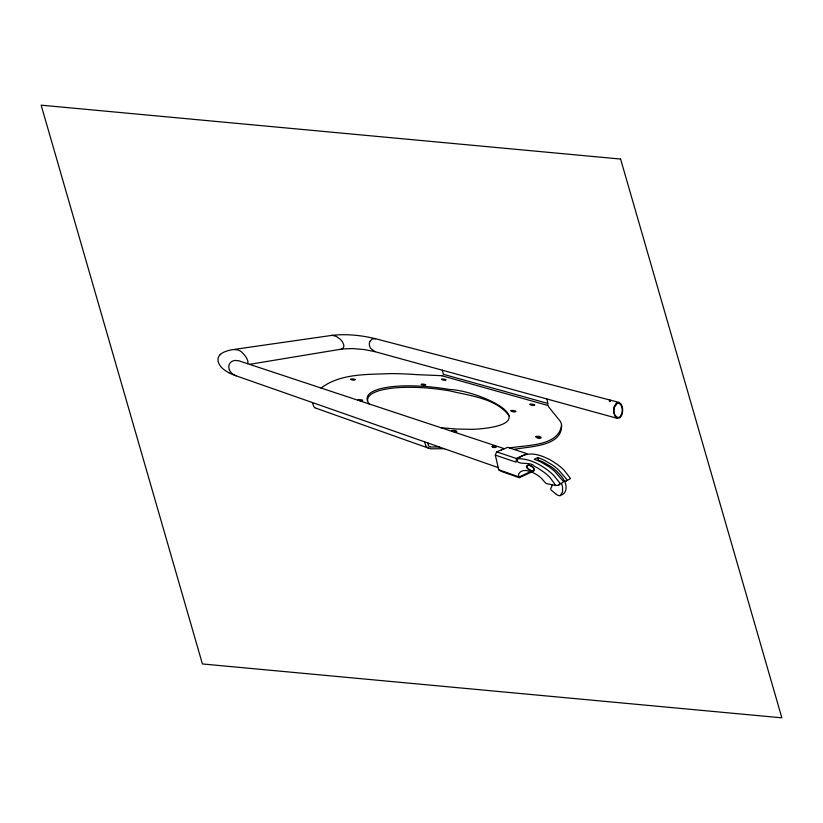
<?xml version="1.0" encoding="UTF-8"?>
<svg xmlns="http://www.w3.org/2000/svg" width="823" height="823" viewBox="0 0 823 823"><rect width="100%" height="100%" fill="white"/><g stroke="black" fill="none" stroke-linecap="round" stroke-linejoin="round"><path stroke-width="1.23" d="M517.574 458.925C514.807 466.25 531.072 460.818 534.487 466.374A33.856 21.264 23.2 0 1 538.777 468.678L544.219 472.381A41.099 25.801 23.2 0 1 550.134 477.7L555.803 485.519L556.605 485.467A6.646 4.166 23.2 0 0 558.611 484.994M516.494 458.524L516.072 462.156L495.323 455.109L496.65 451.858L507.698 447.342L527.07 453.72L516.247 458.452L496.65 451.858M441.591 379.218L441.93 379.66A2.366 1.481 23.2 0 0 442.568 379.887L442.702 379.928A5.648 3.549 23.2 0 0 445.634 380.144L445.881 379.629M531.226 472.237L519.673 477.463A2.551 1.605 23.2 0 0 519.22 477.114M369.774 341.524L372.119 338.994L375.597 338.726L618.917 402.385L621.118 404.155L622.383 407.323M247.61 363.715L247.918 362.12A13.343 8.374 23.2 0 0 247.301 359.538L246.365 357.655A20.308 12.746 23.2 0 0 243.392 353.869C238.979 347.892 231.592 349.23 225.656 351.462A29.134 18.291 23.2 0 0 220.471 354.291M510.96 410.595L511.484 411.274A3.097 1.944 23.2 0 0 512.235 411.551L512.39 411.593M621.231 414.998C618.412 421.417 612.322 413.918 614.102 409.422A29.587 18.579 23.2 0 1 614.586 407.035L617.322 403.301A2.397 1.502 23.2 0 1 618.845 403.147L620.676 404.556L621.9 407.303A26.213 16.46 23.2 0 1 621.17 414.977M621.56 415.512L619.75 417.847L617.322 418.351L374.784 351.616L364.332 349.569L352.501 348.571L342.522 348.942L249.523 364.342M421.263 384.29L421.602 384.752A2.263 1.42 23.2 0 0 422.23 384.989L422.508 385.061A5.72 3.59 23.2 0 0 425.44 385.246L425.686 384.68M519.766 477.721L519.272 477.679A5.432 3.415 23.2 0 1 518.377 477.412L501.063 471.312L498.676 469.738L495.323 455.109M529.981 404.206L530.506 404.854A3.23 2.027 23.2 0 0 531.257 405.111A5.792 3.631 23.2 0 0 534.456 405.41L534.744 404.875M219.772 355.073C215.482 359.61 219.556 366.595 224.041 369.63A20.194 12.684 23.2 0 0 226.15 371.132L228.856 372.716M219.926 354.898L220.523 354.322M321.073 388.034C340.629 373.251 367.397 374.619 390.74 373.601A302.463 189.928 23.2 0 1 416.942 374.65L441.694 375.679A2.634 1.656 23.2 0 0 442.64 375.504M564.362 480.92L564.948 481.023A2.191 1.368 23.2 0 0 566.306 480.899L566.759 480.272A2.911 1.831 23.2 0 0 566.44 479.037L558.076 469.419A48.043 30.173 23.2 0 0 552.315 464.933L544.003 460.026L537.872 457.567L534.22 459.234L540.382 461.713L548.735 466.672A48.691 30.574 23.2 0 1 554.537 471.198L562.963 480.889A2.932 1.841 23.2 0 1 563.292 482.124L558.766 484.912A5.164 3.241 23.2 0 0 559.126 484.675A4.208 2.644 23.2 0 0 559.527 484.284M566.296 480.889L570.236 478.78M519.107 477.042L530.496 471.641M533.469 470.633L533.87 468.657A5.205 3.271 23.2 0 0 532.913 467.299L532.039 466.559A5.329 3.343 23.2 0 0 530.67 465.777C528.86 463.935 524.56 465.653 527.245 468.225A7.14 4.485 23.2 0 0 528.397 469.419L531.668 471.095A2.747 1.728 23.2 0 0 532.954 471.137L533.469 470.982M537.491 460.469L538.355 460.067L543.159 462.032L551.112 466.692A40.142 25.215 23.2 0 1 556.832 471.312L561.451 476.342A32.179 20.205 23.2 0 1 563.971 480.221C567.181 485.159 567.407 493.666 560.35 495.395L562.52 491.959L562.593 487.185A25.472 15.997 23.2 0 0 561.348 483.523M341.36 349.106L342.965 348.366L343.839 346.401A9.722 6.111 23.2 0 0 343.52 344.209L342.8 342.543A15.061 9.464 23.2 0 0 340.238 339.23L336.34 336.391L332.163 335.342L234.576 349.364M495.477 447.547L493.605 447.496A3.292 2.068 23.2 0 1 492.936 447.331M331.813 335.383C346.432 333.706 361.338 335.29 375.597 338.726M513.984 449.409C528.757 446.323 562.706 446.93 561.564 424.905A19.917 12.51 23.2 0 0 560.453 421.541L548.797 407.046A16.367 10.277 23.2 0 1 548.211 405.564L441.694 375.679M509.674 447.99C525.722 444.842 558.961 446.745 561.564 424.905M439.153 446.93L431.725 447.023A3.333 2.088 23.2 0 1 430.162 446.807M444.235 448.71L432.219 448.802A6.893 4.321 23.2 0 1 429.112 448.37M454.245 432.116L454.594 432.147A6.605 4.146 23.2 0 1 455.623 432.322M441.025 427.744L456.847 429.061L472.042 429.318A143.109 89.861 23.2 0 0 477.217 429.102C549.764 423.351 480.035 390.678 449.564 389.464A191.224 120.076 23.2 0 0 419.092 386.09C406.109 385.576 392.89 385.606 380.216 388.775C374.877 390.297 365.546 393.229 367.295 400.472A12.674 7.952 23.2 0 0 369.434 404.031M609.452 400.204L610.995 400.513M609.555 400.996L610.501 401.161L609.329 400.976M555.803 485.519L546.4 483.554A4.989 3.138 23.2 0 1 545.433 482.885L541.74 478.626A23.25 14.598 23.2 0 0 537.193 474.994C532.337 471.949 522.667 467.217 518.799 473.791A12.098 7.592 23.2 0 0 518.757 476.795L498.676 469.738M618.917 402.385L616.211 403.157L614.184 406.572A32.457 20.38 23.2 0 0 613.588 410.883L614.75 415.913L617.322 418.351M374.979 351.668L370.741 348.468A10.133 6.368 23.2 0 1 369.661 346.195L369.332 344.58A15.668 9.845 23.2 0 1 369.774 341.524M504.365 448.71L238.927 360.834L235.543 360.443A10.339 6.491 23.2 0 0 232.312 361.225L231.314 361.811A14.619 9.176 23.2 0 0 229.36 369.599M498.182 467.598L235.563 375.638L232.498 373.837A10.143 6.368 23.2 0 1 230.059 371.122L229.298 369.599M315.096 407.879L428.906 448.288A4.136 2.592 23.2 0 1 425.573 445.428M530.321 465.623L527.882 465.314L527.029 466.713A4.352 2.726 23.2 0 0 527.656 468.092L527.821 468.297A5.73 3.601 23.2 0 0 529.786 469.943M530.382 465.561L532.882 467.227L534.271 469.275A3.23 2.027 23.2 0 1 533.479 470.982M529.786 469.943L531.061 470.53A2.85 1.79 23.2 0 0 533.499 470.663M355.011 379.403L354.795 380.02A5.833 3.662 23.2 0 1 351.863 379.866L351.452 379.794A1.656 1.039 23.2 0 1 350.824 379.526L350.639 379.166A4.146 2.603 23.2 0 1 354.919 379.547M362.604 400.194L362.387 400.945A6.368 4.002 23.2 0 1 360.351 401.017M515.784 411.181L515.579 411.839A5.802 3.642 23.2 0 1 512.39 411.541M556.194 494.335L551.389 490.241A3.961 2.49 23.2 0 1 550.772 489.274L550.762 488.173A10.617 6.666 23.2 0 0 551.955 484.86M559.558 482.69L553.941 475.653A46.273 29.062 23.2 0 0 546.287 469.089C537.985 463.246 528.15 458.504 517.78 458.699C526.946 451.374 537.1 453.823 546.585 458.082A36.901 23.178 23.2 0 1 551.04 460.345L556.749 463.997A44.463 27.92 23.2 0 1 564.259 470.406L570.123 477.988A4.619 2.901 23.2 0 1 570.226 478.235M509.458 416.14C496.135 398.147 470.272 395.945 449.944 390.904A188.714 118.512 23.2 0 0 416.222 387.396C403.754 387.119 391.028 387.283 378.95 390.75C374.198 392.304 366.791 395.019 367.593 401.254M312.339 402.519L313.728 406.274A6.203 3.899 23.2 0 0 314.139 407.025M424.637 441.848L425.666 445.438M427.734 442.928L428.413 445.336M442.321 370.185L443.371 374.311L547.779 403.424L546.986 398.99M451.56 431.015C452.393 429.781 457.722 430.47 456.816 432.147A3.899 2.448 23.2 0 1 455.86 432.312A6.934 4.352 23.2 0 1 454.728 432.27M537.872 457.567L538.355 460.067M547.933 404.309L547.82 403.661M314.828 407.745A1.193 0.751 23.2 0 1 314.509 407.447M622.353 407.323A29.453 18.497 23.2 0 1 621.519 415.492M235.944 375.751A32.766 20.575 23.2 0 1 228.835 372.737M428.402 445.325A2.006 1.255 23.2 0 0 429.668 446.611A2.459 1.543 23.2 0 0 430.069 446.766M560.319 495.693A3.148 1.975 23.2 0 1 556.41 494.263M559.599 482.69A2.86 1.79 23.2 0 1 559.794 483.266M501.269 449.986A9.609 6.028 23.2 0 1 503.192 449.173M495.847 446.755A1.79 1.121 23.2 0 1 496.259 447.239M491.907 446.447A2.51 1.574 23.2 0 1 495.353 446.591M537.933 437.898A7.109 4.465 23.2 0 1 539.569 438.145M441.663 379.28A4.105 2.582 23.2 0 1 445.747 379.732M492.926 447.259A1.379 0.864 23.2 0 1 492.329 447.054M511.062 410.687A4.362 2.736 23.2 0 1 515.682 411.315M421.335 384.362A4.115 2.582 23.2 0 1 425.542 384.783M530.074 404.299A4.382 2.757 23.2 0 1 534.559 404.926M357.954 400.009A4.29 2.695 23.2 0 1 362.511 400.338M535.732 436.694L536.555 437.445A3.549 2.232 23.2 0 0 537.296 437.723A5.987 3.765 23.2 0 0 540.855 438.083C542.429 436.694 536.946 435.573 535.742 436.653M494.654 446.405L494.489 446.529A1.605 1.008 23.2 0 1 493.677 446.467L493.358 446.045A1.677 1.049 23.2 0 1 494.232 446.128L494.654 446.405M620.593 159.055L41.15 105.169L202.407 663.945L781.85 717.831L620.593 159.055"/></g></svg>
